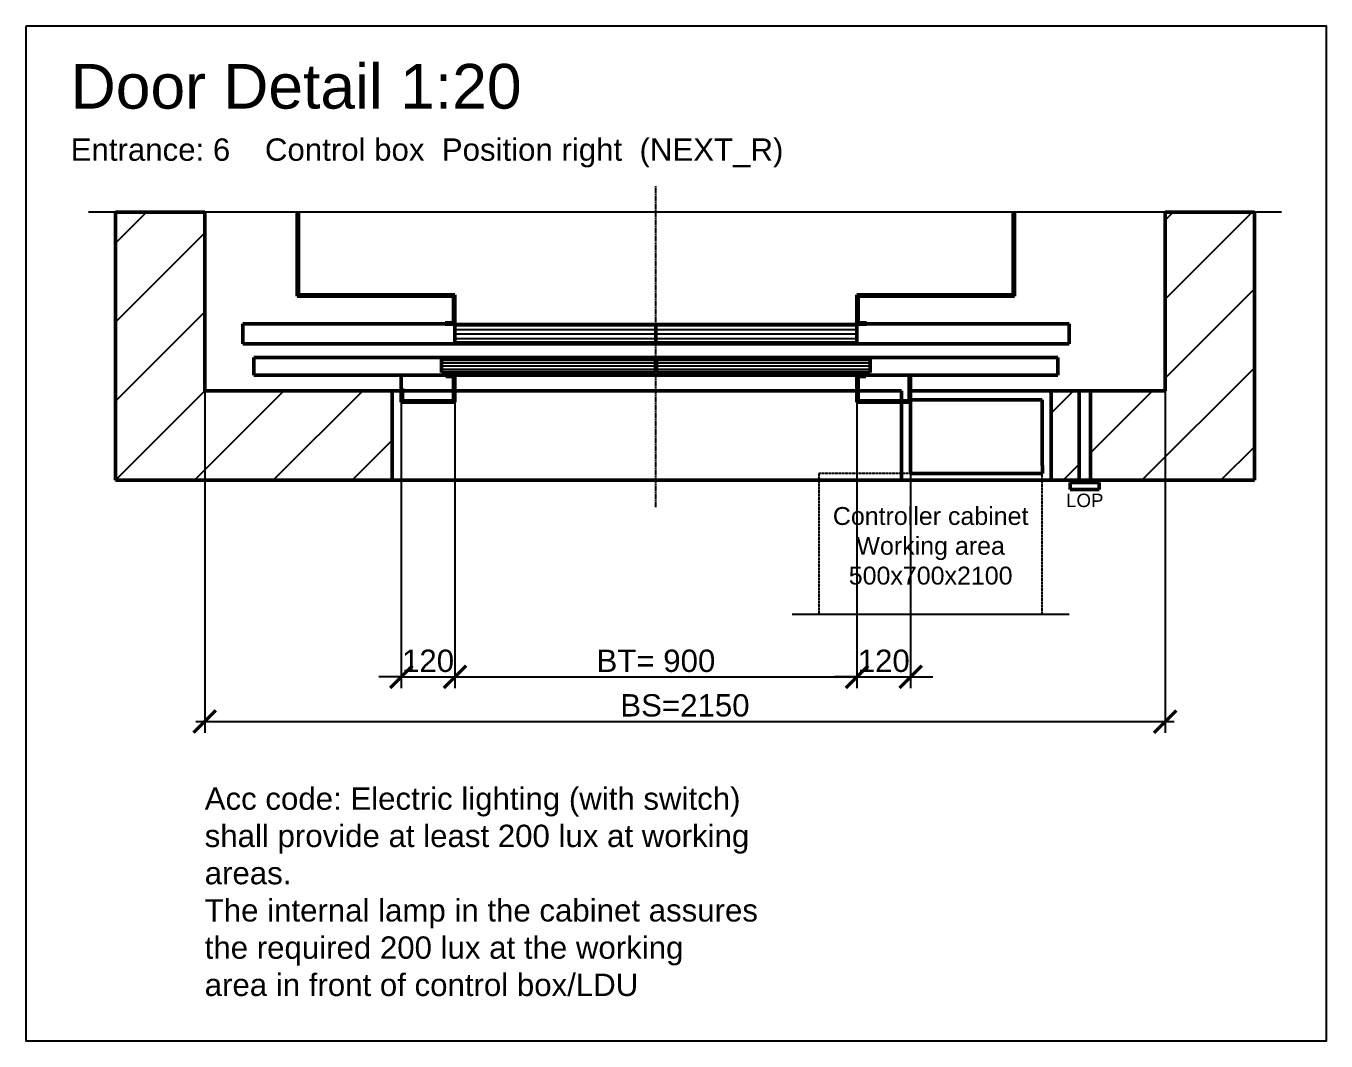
# Model space of a CAD drawing. Header units: millimetres. Extents: x -2854 to 202754, y -48725 to 27067.
# Drawn here: x 51809 to 54719, y -43034 to -40762 of the extents above; entities that cross this region are included whole.
import ezdxf

# ---------------------------------------------------------------- set-up
doc = ezdxf.new("R2010")
doc.units = ezdxf.units.MM
doc.linetypes.add('AM_ISO02W050', pattern=[7.5, 6, -1.5])
doc.linetypes.add('AM_ISO08W050', pattern=[18, 12, -1.5, 3, -1.5])
for name, color, linetype, lineweight in [('AM_8', 1, 'Continuous', 25), ('LDCar-AM_0', 7, 'Continuous', 50), ('LDCar-AM_4', 3, 'Continuous', 25), ('LDCar-AM_8', 1, 'Continuous', 25), ('LDHallButton-AM_0', 7, 'Continuous', 50), ('LDHallButton-AM_3', 6, 'AM_ISO02W050', 25), ('LDShaft-AM_0', 7, 'Continuous', 50), ('LDShaft-AM_5', 3, 'Continuous', 25), ('LDShaft-AM_7', 4, 'AM_ISO08W050', 25)]:
    doc.layers.add(name, color=color, linetype=linetype, lineweight=lineweight)
doc.layers.add('AM_VIEWS', color=1, linetype='Continuous', lineweight=25, plot=False)
doc.styles.add('LD', font='ARIALUNI.ttf')
doc.styles.get("Standard").update_dxf_attribs({"font": 'ARIALUNI.ttf'})
doc.dimstyles.new('LIFT', dxfattribs={"dimtxt": 2.5, "dimasz": 2.5, "dimexe": 1.25, "dimexo": 0, "dimgap": 0.5, "dimtad": 1, "dimdec": 0, "dimzin": 1, "dimdsep": 46, "dimtxsty": 'LD', "dimblk": 'ARCHTICK', "dimcen": 0, "dimdle": 1, "dimclrd": 3, "dimclre": 3, "dimclrt": 4, "dimadec": 0, "dimazin": 0, "dimtp": 0.1, "dimtm": 0.1, "dimtfac": 0.71, "dimtdec": 0, "dimtix": 1, "dimtmove": 0, "dimatfit": 3, "dimfxl": 1, "dimtolj": 1, "dimarcsym": 0})

# ---------------------------------------------------------------- blocks, each defined once
blk = doc.blocks.new('LD_20260610085844_0000018D')
at = {"layer": 'LDShaft-AM_0'}
for p, q in [((0, 400), (-200, 400)), ((-200, 400), (-200, -200)), ((0, 400), (0, 0)), ((0, 0), (0, 400)), ((2150, 0), (2150, 400)), ((2350, 400), (2150, 400)), ((2150, 400), (2150, 0)), ((2350, -200), (2350, 400)), ((0, 0), (440, 0)), ((420, 0), (0, 0)), ((420, -200), (420, 0)), ((1895, 0), (1580, 0)), ((1580, 0), (2150, 0)), ((1895, -80), (1895, 0)), ((1957.5, 0), (1895, 0)), ((1895, 0), (1895, -200)), ((1982.5, 0), (1957.5, 0)), ((1957.5, -200), (1957.5, 0)), ((2150, 0), (1982.5, 0)), ((1982.5, 0), (1982.5, -200)), ((1895, -200), (1895, -80)), ((-200, -200), (0, -200)), ((0, -200), (420, -200)), ((1560, -200), (1895, -200)), ((1895, -200), (1957.5, -200)), ((1957.5, -200), (1982.5, -200)), ((1982.5, -200), (2150, -200)), ((2150, -200), (2350, -200))]:
    blk.add_line(p, q, dxfattribs=at)
blk = doc.blocks.new('LD_20260610085844_00000191')
at = {"layer": 'LDCar-AM_0'}
for p, q in [((900, 100), (-900, 100)), ((-900, 100), (-900, 60)), ((-1.05, 95), (-479.95, 95)), ((-479.95, 95), (-479.95, 66.5)), ((-1.05, 66.5), (-1.05, 95)), ((479.95, 95), (1.05, 95)), ((1.05, 95), (1.05, 66.5)), ((479.95, 66.5), (479.95, 95)), ((900, 60), (900, 100)), ((-900, 60), (900, 60)), ((-570, 60), (-570, 30)), ((-470, 60), (-570, 60)), ((-479.95, 66.5), (-1.05, 66.5)), ((-450, 60), (-470, 60)), ((-470, 60), (-470, 57)), ((-450, 0), (-450, 60)), ((450, 60), (-450, 60)), ((1.05, 66.5), (479.95, 66.5)), ((470, 60), (450, 60)), ((450, 60), (450, 0)), ((470, 57), (470, 60)), ((567, 60), (470, 60)), ((567, 60), (567, 30)), ((570, 60), (567, 60)), ((570, 30), (570, 60)), ((-567, 30), (-570, 30)), ((-570, 30), (-570, 0)), ((-567, 3), (-567, 30)), ((-470, 57), (-453, 57)), ((-453, 57), (-453, 3)), ((453, 57), (470, 57)), ((453, 3), (453, 57)), ((570, 30), (567, 30)), ((567, 30), (567, 3)), ((570, 0), (570, 30)), ((-570, 0), (-450, 0)), ((-453, 3), (-567, 3)), ((450, 0), (570, 0)), ((567, 3), (453, 3))]:
    blk.add_line(p, q, dxfattribs=at)
at = {"layer": 'LDCar-AM_8'}
for p, q in [((-480, 87.875), (-1, 87.875)), ((1, 87.875), (480, 87.875)), ((-480, 80.75), (-1, 80.75)), ((-480, 73.625), (-1, 73.625)), ((1, 80.75), (480, 80.75)), ((1, 73.625), (480, 73.625))]:
    blk.add_line(p, q, dxfattribs=at)
blk = doc.blocks.new('LD_20260610085844_00000192')
at = {"layer": 'LDHallButton-AM_0'}
for p, q in [((-27.5, 0), (-27.5, -5)), ((27.5, 0), (-27.5, 0)), ((27.5, -5), (27.5, 0)), ((-32.5, -5), (-32.5, -18)), ((32.5, -5), (-32.5, -5)), ((-32.5, -18), (-32.5, -21)), ((-32.5, -21), (32.5, -21)), ((-27.5, -5), (27.5, -5)), ((32.5, -18), (32.5, -5)), ((32.5, -21), (32.5, -18))]:
    blk.add_line(p, q, dxfattribs=at)
blk = doc.blocks.new('LD_20260610085844_00000193')
at = {"layer": 'LDHallButton-AM_0'}
for p, q in [((-315, 180), (-315, 33)), ((-20, 180), (-315, 180)), ((-20, 33), (-20, 180)), ((-315.01, 33), (-315.01, 15)), ((-315, 33), (-315.01, 33)), ((-19.99, 33), (-20, 33)), ((-19.99, 15), (-19.99, 33)), ((-315.01, 15), (-19.99, 15))]:
    blk.add_line(p, q, dxfattribs=at)
at = {"layer": 'LDHallButton-AM_3'}
for p, q in [((-520, 15), (-520, -300)), ((-20, 15), (-520, 15)), ((-20, -300), (-20, 15))]:
    blk.add_line(p, q, dxfattribs=at)
blk = doc.blocks.new('LD_20260610085844_00000194')
at = {"layer": 'LDShaft-AM_0'}
for p, q in [((440, 0), (420, 0)), ((420, 0), (420, -80)), ((557, 0), (443, 0)), ((1460, 0), (560, 0)), ((1560, 0), (1463, 0)), ((1560, -22), (1560, 0)), ((1560, -80), (1560, -25)), ((420, -80), (420, -200)), ((1560, -200), (1560, -80)), ((420, -200), (1560, -200))]:
    blk.add_line(p, q, dxfattribs=at)
blk = doc.blocks.new('LD_20260610085844_00000195')
at = {"layer": 'LDShaft-AM_7'}
blk.add_line((0, -1175), (0, -455), dxfattribs=at)
blk = doc.blocks.new('LD_20260610085844_00000196')
at = {"layer": 'LDCar-AM_0'}
for p, q in [((-803, -515), (-803, -703)), ((-800, -700), (-800, -515)), ((800, -515), (800, -700)), ((803, -703), (803, -515)), ((-803, -703), (-800, -703)), ((-450, -700), (-800, -700)), ((-800, -703), (-453, -703)), ((-453, -703), (-453, -762.5)), ((-450, -765.5), (-450, -700)), ((450, -700), (450, -765.5)), ((800, -700), (450, -700)), ((453, -762.5), (453, -703)), ((453, -703), (803, -703)), ((-453, -762.5), (-471.5, -762.5)), ((-471.5, -762.5), (-471.5, -765.5)), ((-471.5, -765.5), (-450, -765.5)), ((-451.5, -765.5), (-451.5, -766.5)), ((-451.5, -766.5), (451.5, -766.5)), ((450, -765.5), (471.5, -765.5)), ((451.5, -766.5), (451.5, -765.5)), ((471.5, -762.5), (453, -762.5)), ((471.5, -765.5), (471.5, -762.5))]:
    blk.add_line(p, q, dxfattribs=at)
blk = doc.blocks.new('LD_20260610085844_00000197')
at = {"layer": 'LDCar-AM_0'}
for p, q in [((-471.5, 45), (-925, 45)), ((-925, 45), (-925, 0)), ((-0.05, 42.5), (-449.95, 42.5)), ((-449.95, 42.5), (-449.95, 2.5)), ((-0.05, 2.5), (-0.05, 42.5)), ((449.95, 42.5), (0.05, 42.5)), ((0.05, 42.5), (0.05, 2.5)), ((449.95, 2.5), (449.95, 42.5)), ((925, 45), (471.5, 45)), ((925, 0), (925, 45)), ((-925, 0), (925, 0)), ((-449.95, 2.5), (-0.05, 2.5)), ((0.05, 2.5), (449.95, 2.5))]:
    blk.add_line(p, q, dxfattribs=at)
at = {"layer": 'LDCar-AM_8'}
for p, q in [((-450, 32.5), (0, 32.5)), ((0, 32.5), (450, 32.5)), ((-450, 22.5), (0, 22.5)), ((-450, 12.5), (0, 12.5)), ((0, 22.5), (450, 22.5)), ((0, 12.5), (450, 12.5))]:
    blk.add_line(p, q, dxfattribs=at)
blk = doc.blocks.new('LD_20260610085844_0000019C')
at = {"layer": 'AM_8'}
for p, q in [((-200, 330.3), (-130.3, 400)), ((2150, 205.5), (2344.5, 400)), ((2150, 382.2), (2167.8, 400)), ((-200, 153.6), (0, 353.6)), ((2150, 28.7), (2350, 228.7)), ((-200, -23.2), (0, 176.8)), ((2098.1, -200), (2350, 51.9)), ((-200, -200), (0, 0)), ((-23.2, -200), (176.8, 0)), ((153.6, -200), (353.6, 0)), ((1895, -49.5), (1944.5, 0)), ((1982.5, -138.8), (2121.3, 0)), ((330.3, -200), (420, -110.3)), ((2274.9, -200), (2350, -124.9)), ((1921.3, -200), (1957.5, -163.8))]:
    blk.add_line(p, q, dxfattribs=at)
blk = doc.blocks.new('_ArchTick')
at = {"color": 0, "linetype": 'ByBlock', "const_width": 0.15}
blk.add_lwpolyline([(-0.5, -0.5), (0.5, 0.5)], dxfattribs=at)
blk = doc.blocks.new('*D2427')
at = {"layer": 'Defpoints', "color": 0, "transparency": 16777216}
for p in [(52209.3, -41578.8), (54359.3, -41578.8), (54359.3, -42318.8)]:
    blk.add_point(p, dxfattribs=at)
at = {"layer": 'LDShaft-AM_5', "color": 3, "lineweight": -2, "transparency": 16777216}
for p, q in [((52209.3, -41578.8), (52209.3, -42343.8)), ((54359.3, -41578.8), (54359.3, -42343.8)), ((52189.3, -42318.8), (54379.3, -42318.8))]:
    blk.add_line(p, q, dxfattribs=at)
at = {"layer": 'LDShaft-AM_5', "color": 3, "lineweight": -2, "transparency": 16777216, "xscale": 50, "yscale": 50, "zscale": 50, "rotation": 180}
blk.add_blockref('_ArchTick', (52209.3, -42318.8), dxfattribs=at)
at = {"layer": 'LDShaft-AM_5', "color": 3, "lineweight": -2, "transparency": 16777216, "xscale": 50, "yscale": 50, "zscale": 50}
blk.add_blockref('_ArchTick', (54359.3, -42318.8), dxfattribs=at)
at = {"layer": 'LDShaft-AM_5', "color": 4, "transparency": 16777216, "insert": (53284.3, -42282.9), "char_height": 50, "attachment_point": 5, "style": 'LD'}
blk.add_mtext('\\A1;BS=2150', dxfattribs=at)
blk = doc.blocks.new('*D2428')
at = {"layer": 'Defpoints', "color": 0, "transparency": 16777216}
for p in [(52769.3, -41603.8), (53669.3, -41603.8), (53669.3, -42218.8)]:
    blk.add_point(p, dxfattribs=at)
at = {"layer": 'LDShaft-AM_5', "color": 3, "lineweight": -2, "transparency": 16777216}
for p, q in [((52769.3, -41603.8), (52769.3, -42243.8)), ((53669.3, -41603.8), (53669.3, -42243.8)), ((52749.3, -42218.8), (53689.3, -42218.8))]:
    blk.add_line(p, q, dxfattribs=at)
at = {"layer": 'LDShaft-AM_5', "color": 3, "lineweight": -2, "transparency": 16777216, "xscale": 50, "yscale": 50, "zscale": 50, "rotation": 180}
blk.add_blockref('_ArchTick', (52769.3, -42218.8), dxfattribs=at)
at = {"layer": 'LDShaft-AM_5', "color": 3, "lineweight": -2, "transparency": 16777216, "xscale": 50, "yscale": 50, "zscale": 50}
blk.add_blockref('_ArchTick', (53669.3, -42218.8), dxfattribs=at)
at = {"layer": 'LDShaft-AM_5', "color": 4, "transparency": 16777216, "insert": (53219.3, -42183.2), "char_height": 50, "attachment_point": 5, "style": 'LD'}
blk.add_mtext('\\A1;BT= 900', dxfattribs=at)
blk = doc.blocks.new('*D2429')
at = {"layer": 'Defpoints', "color": 0, "transparency": 16777216}
for p in [(52649.3, -41603.8), (52769.3, -41603.8), (52769.3, -42218.8)]:
    blk.add_point(p, dxfattribs=at)
at = {"layer": 'LDShaft-AM_5', "color": 3, "lineweight": -2, "transparency": 16777216}
for p, q in [((52649.3, -41603.8), (52649.3, -42243.8)), ((52769.3, -41603.8), (52769.3, -42243.8)), ((52649.3, -42218.8), (52599.3, -42218.8)), ((52649.3, -42218.8), (52769.3, -42218.8)), ((52769.3, -42218.8), (52819.3, -42218.8))]:
    blk.add_line(p, q, dxfattribs=at)
at = {"layer": 'LDShaft-AM_5', "color": 3, "lineweight": -2, "transparency": 16777216, "xscale": 50, "yscale": 50, "zscale": 50}
blk.add_blockref('_ArchTick', (52649.3, -42218.8), dxfattribs=at)
at = {"layer": 'LDShaft-AM_5', "color": 3, "lineweight": -2, "transparency": 16777216, "xscale": 50, "yscale": 50, "zscale": 50, "rotation": 180}
blk.add_blockref('_ArchTick', (52769.3, -42218.8), dxfattribs=at)
at = {"layer": 'LDShaft-AM_5', "color": 4, "transparency": 16777216, "insert": (52709.3, -42183.2), "char_height": 50, "attachment_point": 5, "style": 'LD'}
blk.add_mtext('\\A1;120', dxfattribs=at)
blk = doc.blocks.new('_NONE')
blk = doc.blocks.new('*D2430')
at = {"layer": 'Defpoints', "color": 0, "transparency": 16777216}
for p in [(53669.3, -41603.8), (53789.3, -41603.8), (53789.3, -42218.8)]:
    blk.add_point(p, dxfattribs=at)
at = {"layer": 'LDShaft-AM_5', "color": 3, "lineweight": -2, "transparency": 16777216}
for p, q in [((53669.3, -41603.8), (53669.3, -42243.8)), ((53789.3, -41603.8), (53789.3, -42243.8)), ((53669.3, -42218.8), (53619.3, -42218.8)), ((53669.3, -42218.8), (53789.3, -42218.8)), ((53789.3, -42218.8), (53839.3, -42218.8))]:
    blk.add_line(p, q, dxfattribs=at)
at = {"layer": 'LDShaft-AM_5', "color": 3, "lineweight": -2, "transparency": 16777216, "xscale": 50, "yscale": 50, "zscale": 50}
blk.add_blockref('_ArchTick', (53669.3, -42218.8), dxfattribs=at)
at = {"layer": 'LDShaft-AM_5', "color": 3, "lineweight": -2, "transparency": 16777216, "xscale": 50, "yscale": 50, "zscale": 50, "rotation": 180}
blk.add_blockref('_ArchTick', (53789.3, -42218.8), dxfattribs=at)
at = {"layer": 'LDShaft-AM_5', "color": 4, "transparency": 16777216, "insert": (53729.3, -42183.2), "char_height": 50, "attachment_point": 5, "style": 'LD'}
blk.add_mtext('\\A1;120', dxfattribs=at)
blk = doc.blocks.new('LD_20260610085844_0000019E')
at = {"layer": 'LDCar-AM_4'}
blk.add_line((1315, -500), (1935, -500), dxfattribs=at)
blk = doc.blocks.new('LD_20260610085844_0000019F')
at = {"layer": 'LDCar-AM_4'}
blk.add_line((2410, 400), (-260, 400), dxfattribs=at)

msp = doc.modelspace()

# ---------------------------------------------------------------- linework, layer by layer
at = {"layer": 'AM_VIEWS'}
msp.add_lwpolyline([(51809.3, -40762.1), (54719.3, -40762.1), (54719.3, -43033.8), (51809.3, -43033.8)], close=True, dxfattribs=at)

# ---------------------------------------------------------------- block references
for name, p in [('LD_20260610085844_00000195', (53219.3, -40663.8)), ('LD_20260610085844_0000019F', (52209.3, -41578.8)), ('LD_20260610085844_0000018D', (52209.3, -41578.8)), ('LD_20260610085844_0000019C', (52209.3, -41578.8)), ('LD_20260610085844_00000196', (53219.3, -40663.8)), ('LD_20260610085844_00000197', (53219.3, -41473.8)), ('LD_20260610085844_00000191', (53219.3, -41603.8)), ('LD_20260610085844_00000194', (52209.3, -41578.8)), ('LD_20260610085844_00000193', (54104.3, -41778.8)), ('LD_20260610085844_00000192', (54179.3, -41778.8)), ('LD_20260610085844_0000019E', (52209.3, -41578.8))]:
    msp.add_blockref(name, p)

# ---------------------------------------------------------------- texts
at = {"layer": 'LDShaft-AM_0', "style": 'LD'}
for s, insert, char_height, attachment_point in [('\\fArial Unicode MS|b0|i0;\\l\\C256;Door Detail 1:20\\P\\H0.5x;\\SEntrance: 6    Control box  Position right  (NEXT_R)', (51909.3, -41078.8), 100, 7), ('\\fArial Unicode MS|b0|i0;\\l\\C256;LOP', (54179.3, -41808.8), 30, 2), ('\\fArial Unicode MS|b0|i0;\\l\\C256;Controller cabinet\\PWorking area\\P500x700x2100', (53834.3, -41838.8), 40, 2)]:
    msp.add_mtext(s, dxfattribs=dict(at, insert=insert, char_height=char_height, attachment_point=attachment_point))
at = {"layer": 'LDShaft-AM_0', "insert": (52209.3, -42933.8), "char_height": 50, "width": 235920, "attachment_point": 7}
msp.add_mtext('{\\fArial Unicode MS|b0|i0|c0|p34;Acc code: Electric lighting (with switch) \\Pshall provide at least 200 lux at working \\Pareas.\\PThe internal lamp in the cabinet assures \\Pthe required 200 lux at the working \\Parea in front of control box/LDU}', dxfattribs=at)

# ---------------------------------------------------------------- dimensions: what is measured, and where the dimension line sits
at = {"layer": 'LDShaft-AM_5'}
for base, p1, p2, text, picture, middle in [((54359.3, -42318.8), (52209.3, -41578.8), (54359.3, -41578.8), 'BS=<>', '*D2427', (53284.3, -42282.9)), ((53669.3, -42218.8), (52769.3, -41603.8), (53669.3, -41603.8), 'BT= <>', '*D2428', (53219.3, -42183.2))]:
    dim = msp.add_linear_dim(base=base, p1=p1, p2=p2, text=text, dimstyle='LIFT', override={"dimscale": 20, "dimtxt": 2.5, "dimtix": 1}, dxfattribs=at)
    dim.commit()
    dim.dimension.update_dxf_attribs({"geometry": picture, "text_midpoint": middle})
for base, p1, p2, override, picture, middle in [((52769.3, -42218.8), (52649.3, -41603.8), (52769.3, -41603.8), {"dimscale": 20, "dimtxt": 2.5, "dimblk2": 'NONE', "dimtix": 1}, '*D2429', (52709.3, -42183.2)), ((53789.3, -42218.8), (53669.3, -41603.8), (53789.3, -41603.8), {"dimscale": 20, "dimtxt": 2.5, "dimblk1": 'NONE', "dimtix": 1}, '*D2430', (53729.3, -42183.2))]:
    dim = msp.add_linear_dim(base=base, p1=p1, p2=p2, dimstyle='LIFT', override=override, dxfattribs=at)
    dim.commit()
    dim.dimension.update_dxf_attribs({"geometry": picture, "text_midpoint": middle})

doc.saveas('drawing.dxf')
